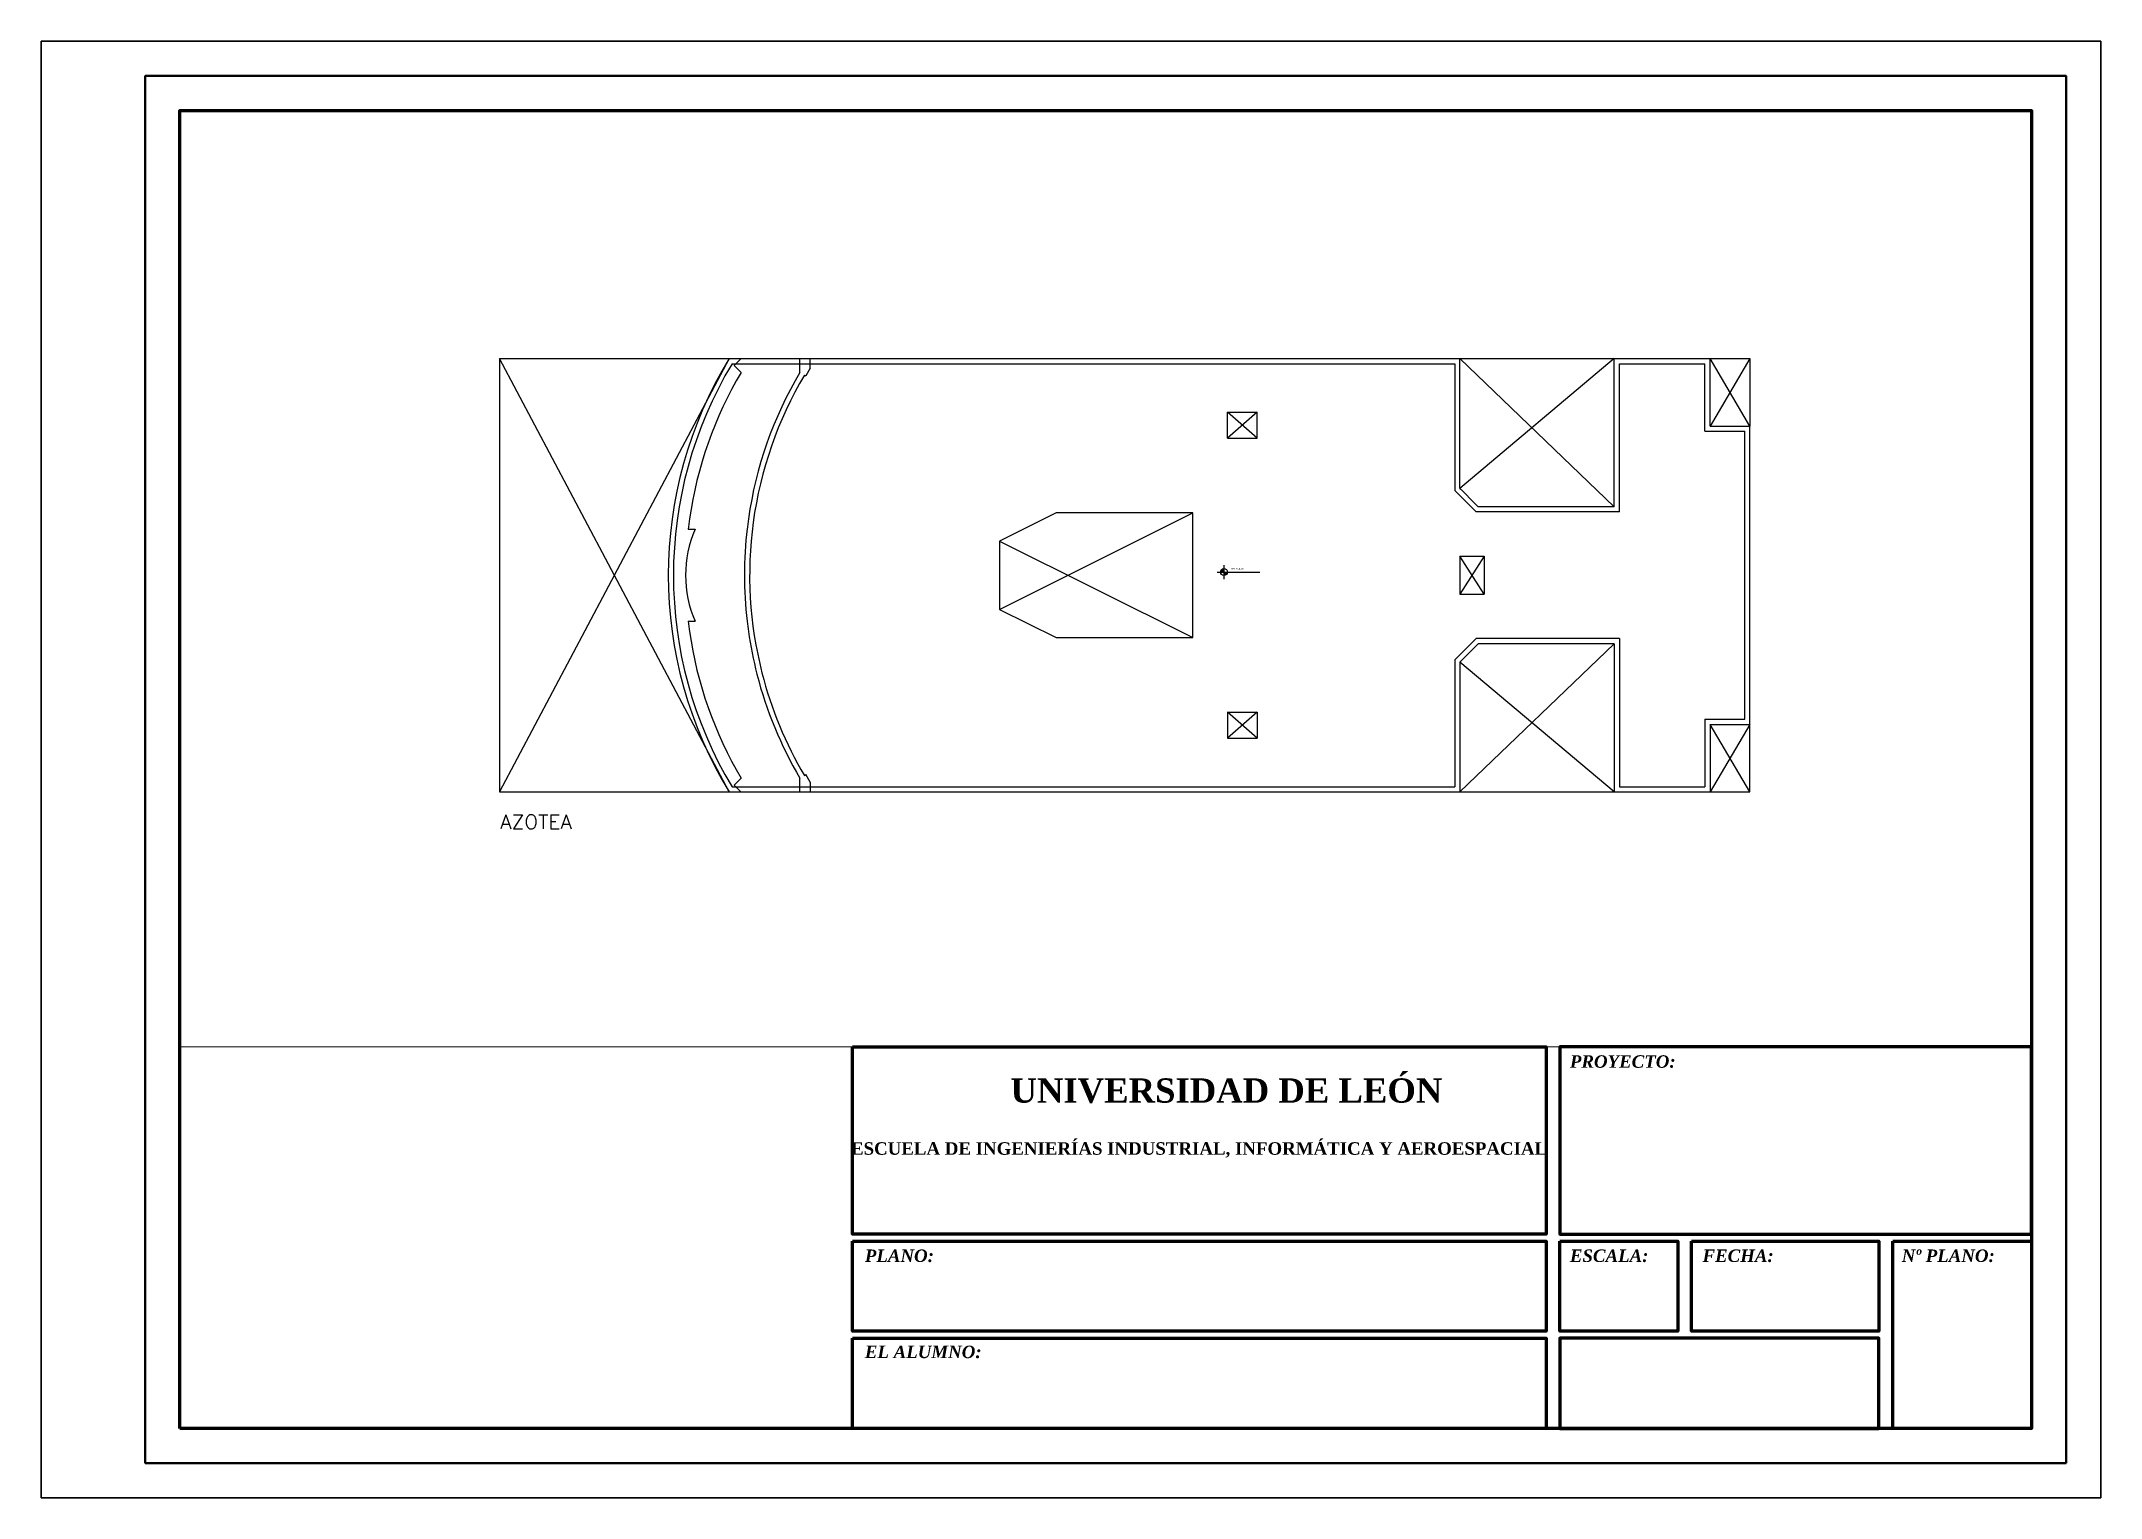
# Paper-space layout 'Azotea' of a CAD drawing. Header units: millimetres. Extents: x 81171 to 378171, y 276549 to 486549.
# The model-space entities are those that its viewports show. They can reach past a viewport. Long polylines and large blocks are cut down to what shows.
import ezdxf
from ezdxf.enums import TextEntityAlignment as Align

# ---------------------------------------------------------------- set-up
doc = ezdxf.new("R2010")
doc.units = ezdxf.units.MM
doc.linetypes.add('HIDDEN', pattern=[9.525, 6.35, -3.175])
doc.layers.add('CAJETÍN_bloque', color=7, linetype='Continuous', lineweight=70)
doc.layers.add('CAPA DE TEXTOS', color=250, linetype='Continuous', lineweight=18)
for name, color, linetype in [('CORTE', 230, 'Continuous'), ('FORMATO DE LÁMINA', 7, 'Continuous'), ('MUROS', 5, 'Continuous'), ('MUROS-BAJOS', 40, 'Continuous'), ('pisos', 8, 'Continuous'), ('PROYECCIONES', 6, 'HIDDEN'), ('TEXTOS', 4, 'Continuous')]:
    doc.layers.add(name, color=color, linetype=linetype)
doc.layers.add('VENTANAS', color=250, linetype='Continuous', plot=False)
doc.styles.add('ROMANS', font='romans.shx', dxfattribs={"height": 0.05})
doc.styles.add('Times New Roman 1.8 mm', font='times.ttf')
doc.styles.add('Times New Roman 2.5 mm', font='times.ttf', dxfattribs={"height": 0.0635})
doc.styles.add('TMR  1.8 mm Negrita', font='timesbd.ttf')
doc.styles.add('TMR 10 mm Negrita', font='timesbd.ttf', dxfattribs={"height": 0.254})
doc.styles.add('TMR 3.5 mm Negrita', font='timesbd.ttf', dxfattribs={"height": 0.0889})
doc.styles.add('TNR 1.8 mm cursiva negrita', font='timesbi.ttf')

# ---------------------------------------------------------------- blocks, each defined once
blk = doc.blocks.new('*U476')
at = {"layer": 'CAJETÍN_bloque'}
for points in [[(240, 65), (340, 65), (340, 38), (240, 38)], [(410, 65), (342, 65), (342, 38), (410, 38)], [(240, 37), (340, 37), (340, 24), (240, 24)], [(342, 37), (359, 37), (359, 24), (342, 24)], [(361, 37), (388, 37), (388, 24), (361, 24)], [(390, 37), (410, 37), (410, 10), (390, 10)], [(240, 23), (340, 23), (340, 10), (240, 10)], [(342, 10), (388, 10), (388, 23), (342, 23)]]:
    blk.add_lwpolyline(points, close=True, dxfattribs=at)
at = {"layer": 'FORMATO DE LÁMINA', "lineweight": 35}
blk.add_lwpolyline([(420, 210), (420, 0), (123, 0), (123, 210)], close=True, dxfattribs=at)
at = {"layer": 'FORMATO DE LÁMINA', "lineweight": 50}
blk.add_lwpolyline([(415, 5), (138, 5), (138, 205), (415, 205)], close=True, dxfattribs=at)
at = {"layer": 'FORMATO DE LÁMINA', "lineweight": 70, "ltscale": 25}
blk.add_lwpolyline([(143, 10), (143, 200), (410, 200), (410, 10)], close=True, dxfattribs=at)
at = {"layer": 'CAPA DE TEXTOS', "style": 'TNR 1.8 mm cursiva negrita'}
for s, p in [('PROYECTO:', (343.44, 62)), ('PLANO:', (241.77, 34)), ('ESCALA:', (343.44, 34)), ('FECHA:', (362.56, 34)), ('Nº PLANO:', (391.29, 34)), ('EL ALUMNO:', (241.77, 20.14))]:
    blk.add_text(s, height=1.8, dxfattribs=at).set_placement(p)
at = {"layer": 'CAPA DE TEXTOS', "style": 'TMR 3.5 mm Negrita'}
blk.add_text('UNIVERSIDAD DE LEÓN', height=3.5, dxfattribs=at).set_placement((293.91, 60.47), align=Align.TOP_CENTER)
at = {"layer": 'CAPA DE TEXTOS', "style": 'TMR  1.8 mm Negrita'}
blk.add_text('ESCUELA DE INGENIERÍAS INDUSTRIAL, INFORMÁTICA Y AEROESPACIAL', height=1.8, dxfattribs=at).set_placement((289.97, 48.92), align=Align.BOTTOM_CENTER)
at = {"layer": 'CAPA DE TEXTOS', "lineweight": 30, "flags": 104}
for tag, height, p in [('PROYECTO', 2.5, (376, 51.5)), ('ELALUMNO', 1.5, (290, 15.27)), ('TRABAJO', 1.8, (365, 16.5))]:
    blk.add_attdef(tag, text='', height=height, dxfattribs=at).set_placement(p, align=Align.MIDDLE_CENTER)
at = {"layer": 'CAPA DE TEXTOS', "style": 'Times New Roman 2.5 mm'}
for tag, p in [('PLANO', (292.94, 30.5)), ('ESCALA', (351.12, 29.13))]:
    blk.add_attdef(tag, text='', height=2.5, dxfattribs=at).set_placement(p, align=Align.CENTER)
at = {"layer": 'CAPA DE TEXTOS'}
for tag, height, style, p in [('FECHA', 1.8, 'Times New Roman 1.8 mm', (375.44, 30.5)), ('Nº', 10, 'TMR 10 mm Negrita', (401.47, 24.42))]:
    blk.add_attdef(tag, text='', height=height, dxfattribs=dict(at, style=style)).set_placement(p, align=Align.MIDDLE_CENTER)

msp = doc.modelspace()

# ---------------------------------------------------------------- hatches: boundary and pattern name
at = {"layer": 'TEXTOS', "ltscale": 0.05}
h = msp.add_hatch(color=256, dxfattribs=at)
h.paths.add_polyline_path([(262.4375, 103.19422, 0.41421356), (262.3375, 103.09422), (262.4375, 103.09422)])
h.paths.add_polyline_path([(262.5375, 103.09422), (262.4375, 103.09422), (262.4375, 102.99422, 0.41421356)])

# ---------------------------------------------------------------- linework, layer by layer
at = {"layer": 'CORTE'}
for p, q in [((248.16673, 109.25349), (269.24344, 109.25349)), ((248.25124, 109.10349), (269.09344, 109.10349)), ((250.20779, 108.85349), (250.20779, 109.25349)), ((250.33691, 108.77715), (250.381, 108.75349)), ((250.50779, 108.97311), (250.381, 108.75349)), ((250.50779, 108.97311), (250.50779, 109.25349)), ((269.09344, 109.10349), (269.09344, 105.44626)), ((269.24344, 105.50839), (269.24344, 109.25349)), ((273.69344, 104.97849), (273.69344, 109.25349)), ((273.69344, 109.25349), (276.45779, 109.25349)), ((273.84344, 104.82849), (273.84344, 109.10349)), ((273.84344, 109.10349), (276.30779, 109.10349)), ((276.30779, 107.15349), (276.30779, 109.10349)), ((276.45779, 107.30349), (276.45779, 109.25349)), ((262.54344, 107.70349), (263.39344, 107.70349)), ((262.54344, 106.95349), (262.54344, 107.70349)), ((263.39344, 106.95349), (263.39344, 107.70349)), ((262.54344, 106.95349), (263.39344, 106.95349)), ((276.30779, 107.15349), (277.45779, 107.15349)), ((276.45779, 107.30349), (277.60779, 107.30349)), ((277.45779, 98.85349), (277.45779, 107.15349)), ((277.60779, 98.70349), (277.60779, 107.30349)), ((269.7112, 104.82849), (269.09344, 105.44626)), ((269.69509, 105.05674), (269.27082, 105.48101)), ((269.69509, 105.05674), (269.77333, 104.97849)), ((273.84344, 104.82849), (269.7112, 104.82849)), ((273.69344, 104.97849), (269.77333, 104.97849)), ((269.24344, 103.55349), (269.94344, 103.55349)), ((269.24344, 103.55349), (269.24344, 102.45349)), ((269.94344, 103.55349), (269.94344, 102.45349)), ((269.24344, 102.45349), (269.94344, 102.45349)), ((269.7112, 101.17849), (269.09344, 100.56073)), ((269.77333, 101.02849), (269.27082, 100.52598)), ((273.84344, 101.17849), (269.7112, 101.17849)), ((273.69344, 101.02849), (269.77333, 101.02849)), ((273.69344, 101.02849), (273.69344, 96.75349)), ((273.84344, 101.17849), (273.84344, 96.90349)), ((269.09344, 100.56073), (269.09344, 96.90349)), ((269.24344, 100.4986), (269.24344, 96.75349)), ((262.54344, 99.05349), (262.54344, 98.30349)), ((262.54344, 99.05349), (263.39344, 99.05349)), ((263.39344, 99.05349), (263.39344, 98.30349)), ((276.30779, 98.85349), (276.30779, 96.90349)), ((276.30779, 98.85349), (277.45779, 98.85349)), ((276.45779, 98.70349), (276.45779, 96.75349)), ((276.45779, 98.70349), (277.60779, 98.70349)), ((262.54344, 98.30349), (263.39344, 98.30349)), ((248.25068, 96.90349), (269.09344, 96.90349)), ((250.20779, 96.75349), (250.20779, 97.15349)), ((250.33771, 97.2285), (250.381, 97.25349)), ((250.50779, 97.03388), (250.381, 97.25349)), ((250.50779, 97.03388), (250.50779, 96.75349)), ((273.84344, 96.90349), (276.30779, 96.90349)), ((248.16616, 96.75349), (269.24344, 96.75349)), ((250.20779, 96.75349), (269.24344, 96.75349)), ((273.69344, 96.75349), (276.45779, 96.75349)), ((274.89344, 96.75349), (276.45779, 96.75349))]:
    msp.add_line(p, q, dxfattribs=at)
msp.add_lwpolyline([(261.54344, 104.80349), (257.59344, 104.80349), (255.95941, 103.98784), (255.95941, 102.01915), (257.59344, 101.20349), (261.54344, 101.20349), (261.54344, 104.80349), (261.54344, 104.80349)], dxfattribs=at)
for centre, radius, start, end in [((260.10233, 103.00349), 11.34453, 187.7254298, 187.7254298), ((258.40394, 103.00303), 11.99453, 148.5932831, 211.4014954), ((258.40394, 103.00303), 11.84453, 148.9995377, 210.9951973), ((260.10233, 103.00349), 11.49453, 149.4069054, 171.8727788), ((260.10233, 103.00349), 11.34453, 149.4069054, 172.2745702), ((260.10233, 103.00349), 11.49453, 171.8727788, 173.3806742), ((260.10233, 103.00349), 11.49453, 173.2927526, 186.6193258), ((260.10233, 103.00349), 11.34453, 172.2745702, 194.3558817), ((260.10233, 103.00349), 11.49453, 186.6193258, 188.1272212), ((260.10233, 103.00349), 11.49453, 188.1272212, 194.3558817), ((260.10233, 103.00349), 11.49453, 194.3558817, 210.5930946), ((260.10233, 103.00349), 11.34453, 194.3558817, 210.6009369)]:
    msp.add_arc(centre, radius, start, end, dxfattribs=at)
at = {"layer": 'MUROS'}
for p, q in [((248.30783, 109.05554), (248.50941, 109.25396)), ((248.30783, 109.05554), (248.50941, 108.85396)), ((269.24344, 105.50839), (269.27082, 105.48101)), ((246.98603, 104.32803), (247.18603, 104.32805)), ((246.98603, 101.67803), (247.18603, 101.67806)), ((269.24344, 100.4986), (269.27082, 100.52598)), ((248.30783, 96.95145), (248.50941, 97.15303)), ((248.30783, 96.95145), (248.50941, 96.75303))]:
    msp.add_line(p, q, dxfattribs=at)
at = {"layer": 'MUROS', "ltscale": 0.05}
for start, end in [(171.8727788, 173.3806742), (186.6193258, 188.1272212)]:
    msp.add_arc((258.40394, 103.00303), 11.49453, start, end, dxfattribs=at)
at = {"layer": 'MUROS-BAJOS', "ltscale": 0.05}
msp.add_arc((258.40394, 103.00303), 11.49453, 149.4069054, 171.8727788, dxfattribs=at)
at = {"layer": 'MUROS-BAJOS'}
for centre, radius, start, end in [((250.22101, 103.00305), 3.3116, 156.4151417, 203.5848583), ((258.40394, 103.00303), 11.49453, 188.1272212, 210.5930946)]:
    msp.add_arc(centre, radius, start, end, dxfattribs=at)
at = {"layer": 'pisos'}
for p, q in [((241.54779, 109.25349), (250.20779, 109.25349)), ((241.54779, 109.25349), (241.54779, 96.75349)), ((241.54779, 96.75349), (250.20779, 96.75349))]:
    msp.add_line(p, q, dxfattribs=at)
at = {"layer": 'pisos', "ltscale": 0.05}
for p, q in [((269.24344, 109.25349), (273.69344, 109.25349)), ((276.45779, 109.25349), (277.60779, 109.25349)), ((277.60779, 109.25349), (277.60779, 107.30349)), ((277.60779, 96.75349), (277.60779, 98.70349)), ((269.24344, 96.75349), (273.69344, 96.75349)), ((276.45779, 96.75349), (277.60779, 96.75349))]:
    msp.add_line(p, q, dxfattribs=at)
at = {"layer": 'PROYECCIONES', "linetype": 'Continuous', "ltscale": 0.05}
for p, q in [((248.16616, 96.75349), (241.54779, 109.25349)), ((248.16673, 109.25349), (241.54779, 96.75349)), ((273.69344, 104.97849), (269.24344, 109.25349)), ((273.69344, 109.25349), (269.24344, 105.50839)), ((277.60779, 107.30349), (276.45779, 109.25349)), ((277.60779, 109.25349), (276.45779, 107.30349)), ((263.39344, 106.95349), (262.54344, 107.70349)), ((263.39344, 107.70349), (262.54344, 106.95349)), ((255.95941, 102.01915), (261.54344, 104.80349)), ((255.95941, 103.98784), (261.54344, 101.20349)), ((269.94344, 103.55349), (269.24344, 102.45349)), ((269.94344, 102.45349), (269.24344, 103.55349)), ((273.69344, 101.02849), (269.24344, 96.75349)), ((273.69344, 96.75349), (269.24344, 100.4986)), ((263.39344, 98.30349), (262.54344, 99.05349)), ((263.39344, 99.05349), (262.54344, 98.30349)), ((277.60779, 98.70349), (276.45779, 96.75349)), ((277.60779, 96.75349), (276.45779, 98.70349))]:
    msp.add_line(p, q, dxfattribs=at)
at = {"layer": 'TEXTOS'}
for p, q in [((262.2375, 103.09422), (263.46801, 103.09422)), ((262.4375, 103.29422), (262.4375, 103.09422)), ((262.4375, 103.09422), (262.4375, 102.89422))]:
    msp.add_line(p, q, dxfattribs=at)
msp.add_circle((262.4375, 103.09422), 0.1, dxfattribs=at)

# ---------------------------------------------------------------- texts
at = {"layer": 'TEXTOS', "style": 'ROMANS', "width": 1.065916}
msp.add_text('AZOTEA', height=0.4, dxfattribs=at).set_placement((241.56315, 95.69309))
at = {"layer": 'TEXTOS', "insert": (262.62997, 103.21653), "char_height": 0.05, "width": 0.82, "attachment_point": 1, "style": 'ROMANS'}
msp.add_mtext('{\\fArial|b0|i0|c0|p34;NPT +14.50}', dxfattribs=at)

psp = doc.layouts.new('Azotea')

# ---------------------------------------------------------------- block references
at = {"layer": 'FORMATO DE LÁMINA', "ltscale": 0.05, "xscale": 1000, "yscale": 1000, "zscale": 1000}
psp.add_blockref('*U476', (-41829, 276549), dxfattribs=at)

# ---------------------------------------------------------------- viewports
at = {"layer": 'VENTANAS', "ltscale": 0.05, "view_target_point": (295.13357, 73.26512)}
psp.add_viewport(center=(234671, 409049), size=(267000, 135000), view_center_point=(-36.10794, 29.63689), view_height=27, dxfattribs=at)

doc.saveas('drawing.dxf')
